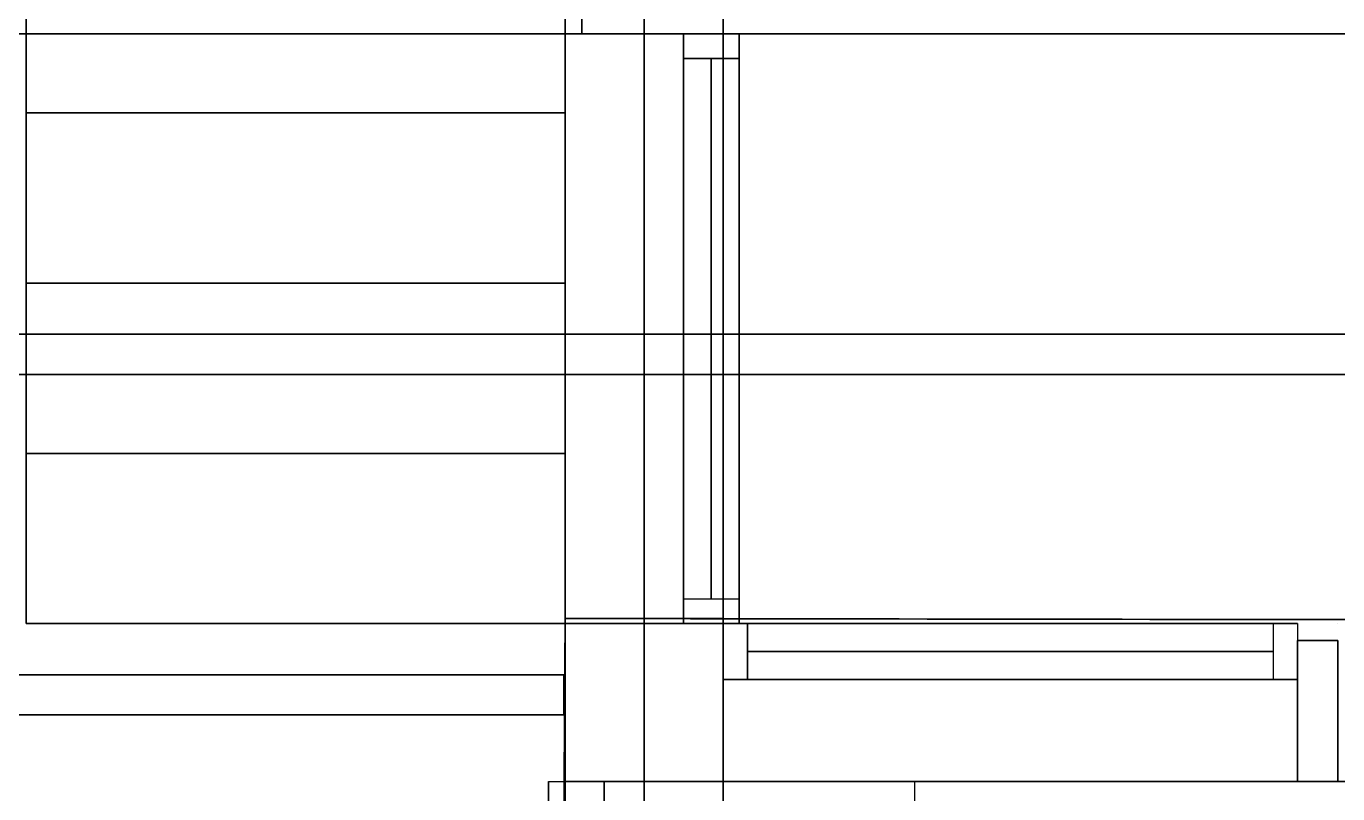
# Model space of a CAD drawing. Header units: millimetres. Extents: x 1429 to 3422, y 966 to 3043.
# Drawn here: x 2759.8 to 2971.5, y 2352.6 to 2476.6 of the extents above; entities that cross this region are included whole.
import ezdxf

# ---------------------------------------------------------------- set-up
doc = ezdxf.new("R2010")
doc.units = ezdxf.units.MM
doc.header["$MEASUREMENT"] = 0
for name, color, linetype in [('3D_BASE HORMIGON', 7, 'Continuous'), ('3D_CARPINTER_A', 7, 'Continuous'), ('3D_CUBIERTA', 7, 'Continuous'), ('3D_MURO', 1, 'Continuous'), ('3D_PILARES', 2, 'Continuous'), ('3D_PISO', 7, 'Continuous'), ('3D_PUERTAS', 33, 'Continuous'), ('3D_VIDRIO', 131, 'Continuous'), ('3D_VIGAS', 5, 'Continuous')]:
    doc.layers.add(name, color=color, linetype=linetype)

msp = doc.modelspace()

# ---------------------------------------------------------------- linework, layer by layer
at = {"layer": '3D_BASE HORMIGON'}
msp.add_line((2872.29, 2354.63, 270), (2872.29, 2354.63, 90), dxfattribs=at)
for points in [[(3422.29, 3042.63), (3422.29, 2354.63), (2872.29, 2354.63), (2872.29, 2601.13), (2846.79, 2601.13), (2846.79, 2602.63), (2534.29, 2602.63), (2534.29, 2822.63), (2734.29, 2822.63), (2734.29, 3042.63), (3422.29, 3042.63)], [(2872.29, 2602.63), (2872.29, 1914.63), (2322.29, 1914.63), (2322.29, 2161.13), (2296.79, 2161.13), (2296.79, 2162.63), (1984.29, 2162.63), (1984.29, 2382.63), (2184.29, 2382.63), (2184.29, 2602.63), (2872.29, 2602.63)], [(2872.29, 2602.63), (2872.29, 1914.63)], [(2872.29, 1914.63), (2872.29, 2602.63)], [(2872.29, 2602.63), (2872.29, 1914.63)], [(2872.29, 2354.63), (2872.29, 2601.13)], [(2872.29, 2601.13), (2872.29, 2354.63)], [(2872.29, 2354.63), (2872.29, 2601.13)], [(2846.79, 2577.13), (2846.79, 1914.63)], [(2872.29, 2577.13), (2872.29, 1914.63)], [(3422.29, 2354.63), (2872.29, 2354.63)], [(2872.29, 2354.63), (3422.29, 2354.63)], [(3422.29, 2354.63), (2872.29, 2354.63)]]:
    msp.add_lwpolyline(points, dxfattribs=at)
for points in [[(2846.79, 2577.13, 180), (2846.79, 2245.88, 180), (2846.79, 1914.63, 180)], [(2846.79, 1914.63, 210), (2846.79, 2245.88, 210), (2846.79, 2577.13, 210)], [(2859.54, 2577.13, 210), (2859.54, 2245.88, 210), (2859.54, 1914.63, 210)], [(2859.54, 1914.63, 180), (2859.54, 2245.88, 180), (2859.54, 2577.13, 180)], [(2872.29, 1914.63, 210), (2872.29, 2245.88, 210), (2872.29, 2577.13, 210)], [(2872.29, 2577.13, 180), (2872.29, 2245.88, 180), (2872.29, 1914.63, 180)]]:
    msp.add_open_spline(points, degree=2, dxfattribs=at)
at = {"layer": '3D_CARPINTER_A'}
msp.add_polyline3d([(1457.29, 1914.63, 432.63), (1457.29, 1722.63, 432.63), (1657.29, 1722.63, 465.35), (1657.29, 1716.63, 465.35), (1689.23, 1716.63, 470.58), (1689.79, 1500.13, 470.67), (2294.09, 1500.13, 569.56), (2296.79, 1940.96, 570), (2844.09, 1940.13, 659.69), (2846.79, 2380.96, 660), (3394.09, 2380.13, 749.62), (3394.15, 3014.73, 749.57), (2759.79, 3017.13, 645.76), (2759.79, 2794.63, 645.76), (2562.29, 2794.63, 613.45), (2562.29, 2577.13, 613.45), (2209.79, 2577.13, 555.76), (2209.79, 2356.13, 555.76), (2010.79, 2356.13, 523.2), (2010.79, 2136.13, 523.2), (1657.29, 2136.13, 465.35), (1657.29, 1914.63, 465.35), (1457.29, 1914.63, 432.63)], dxfattribs=at)
for points, degree in [([(2865.89, 2475.38, 618.13), (2865.89, 2440.88, 618.13), (2865.89, 2414.63, 618.13), (2865.89, 2380.13, 618.13)], 3), ([(2865.89, 2475.38, 540), (2865.89, 2475.38, 620), (2865.89, 2475.38, 538.13), (2865.89, 2475.38, 618.13)], 3), ([(2865.89, 2380.13, 540), (2865.89, 2414.63, 540), (2865.89, 2440.88, 540), (2865.89, 2475.38, 540)], 3), ([(2865.89, 2475.38, 618.13), (2868.89, 2475.38, 618.13), (2871.89, 2475.38, 618.13), (2874.89, 2475.38, 618.13)], 3), ([(2874.89, 2475.38, 540), (2871.89, 2475.38, 540), (2868.89, 2475.38, 540), (2865.89, 2475.38, 540)], 3), ([(2865.89, 2475.38, 540), (2865.89, 2440.88, 540), (2865.89, 2414.63, 540), (2865.89, 2380.13, 540)], 3), ([(2865.89, 2475.38, 300), (2865.89, 2475.38, 380), (2865.89, 2475.38, 460), (2865.89, 2475.38, 540)], 3), ([(2865.89, 2380.13, 300), (2865.89, 2414.63, 300), (2865.89, 2440.88, 300), (2865.89, 2475.38, 300)], 3), ([(2865.89, 2475.38, 540), (2868.89, 2475.38, 540), (2871.89, 2475.38, 540), (2874.89, 2475.38, 540)], 3), ([(2874.89, 2475.38, 300), (2871.89, 2475.38, 300), (2868.89, 2475.38, 300), (2865.89, 2475.38, 300)], 3), ([(2874.89, 2475.38, 618.13), (2874.89, 2440.88, 618.13), (2874.89, 2414.63, 618.13), (2874.89, 2380.13, 618.13)], 3), ([(2874.89, 2380.13, 540), (2874.89, 2414.63, 540), (2874.89, 2440.88, 540), (2874.89, 2475.38, 540)], 3), ([(2874.89, 2475.38, 540), (2874.89, 2475.38, 620), (2874.89, 2475.38, 538.13), (2874.89, 2475.38, 618.13)], 3), ([(2874.89, 2475.38, 540), (2874.89, 2440.88, 540), (2874.89, 2414.63, 540), (2874.89, 2380.13, 540)], 3), ([(2874.89, 2380.13, 300), (2874.89, 2414.63, 300), (2874.89, 2440.88, 300), (2874.89, 2475.38, 300)], 3), ([(2874.89, 2475.38, 300), (2874.89, 2475.38, 380), (2874.89, 2475.38, 460), (2874.89, 2475.38, 540)], 3), ([(2865.89, 2471.41, 614.26), (2865.89, 2440.14, 614.26), (2865.89, 2415.36, 614.26), (2865.89, 2384.09, 614.26)], 3), ([(2865.89, 2471.41, 543.87), (2865.89, 2471.41, 616.07), (2865.89, 2471.41, 542.05), (2865.89, 2471.41, 614.26)], 3), ([(2865.89, 2384.09, 543.87), (2865.89, 2415.36, 543.87), (2865.89, 2440.14, 543.87), (2865.89, 2471.41, 543.87)], 3), ([(2865.89, 2471.41, 614.26), (2868.89, 2471.41, 614.26), (2871.89, 2471.41, 614.26), (2874.89, 2471.41, 614.26)], 3), ([(2874.89, 2471.41, 543.87), (2871.89, 2471.41, 543.87), (2868.89, 2471.41, 543.87), (2865.89, 2471.41, 543.87)], 3), ([(2865.89, 2471.41, 536), (2865.89, 2440.14, 536), (2865.89, 2415.36, 536), (2865.89, 2384.09, 536)], 3), ([(2865.89, 2471.41, 304), (2865.89, 2471.41, 381.33), (2865.89, 2471.41, 458.67), (2865.89, 2471.41, 536)], 3), ([(2865.89, 2384.09, 304), (2865.89, 2415.36, 304), (2865.89, 2440.14, 304), (2865.89, 2471.41, 304)], 3), ([(2865.89, 2471.41, 536), (2868.89, 2471.41, 536), (2871.89, 2471.41, 536), (2874.89, 2471.41, 536)], 3), ([(2874.89, 2471.41, 304), (2871.89, 2471.41, 304), (2868.89, 2471.41, 304), (2865.89, 2471.41, 304)], 3), ([(2874.89, 2471.41, 614.26), (2874.89, 2471.41, 542.05), (2874.89, 2471.41, 616.07), (2874.89, 2471.41, 543.87)], 3), ([(2874.89, 2471.41, 543.87), (2874.89, 2440.14, 543.87), (2874.89, 2415.36, 543.87), (2874.89, 2384.09, 543.87)], 3), ([(2874.89, 2384.09, 614.26), (2874.89, 2415.36, 614.26), (2874.89, 2440.14, 614.26), (2874.89, 2471.41, 614.26)], 3), ([(2874.89, 2471.41, 536), (2874.89, 2471.41, 458.67), (2874.89, 2471.41, 381.33), (2874.89, 2471.41, 304)], 3), ([(2874.89, 2471.41, 304), (2874.89, 2440.14, 304), (2874.89, 2415.36, 304), (2874.89, 2384.09, 304)], 3), ([(2874.89, 2384.09, 536), (2874.89, 2415.36, 536), (2874.89, 2440.14, 536), (2874.89, 2471.41, 536)], 3), ([(2865.89, 2384.09, 614.26), (2865.89, 2384.09, 542.05), (2865.89, 2384.09, 616.07), (2865.89, 2384.09, 543.87)], 3), ([(2874.89, 2384.09, 543.87), (2871.89, 2384.09, 543.87), (2868.89, 2384.09, 543.87), (2865.89, 2384.09, 543.87)], 3), ([(2874.89, 2384.09, 614.26), (2871.89, 2384.09, 614.26), (2868.89, 2384.09, 614.26), (2865.89, 2384.09, 614.26)], 3), ([(2865.89, 2384.09, 536), (2865.89, 2384.09, 458.67), (2865.89, 2384.09, 381.33), (2865.89, 2384.09, 304)], 3), ([(2874.89, 2384.09, 304), (2871.89, 2384.09, 304), (2868.89, 2384.09, 304), (2865.89, 2384.09, 304)], 3), ([(2874.89, 2384.09, 536), (2871.89, 2384.09, 536), (2868.89, 2384.09, 536), (2865.89, 2384.09, 536)], 3), ([(2874.89, 2384.09, 543.87), (2874.89, 2384.09, 616.07), (2874.89, 2384.09, 542.05), (2874.89, 2384.09, 614.26)], 3), ([(2874.89, 2384.09, 304), (2874.89, 2384.09, 381.33), (2874.89, 2384.09, 458.67), (2874.89, 2384.09, 536)], 3), ([(2865.89, 2380.13, 618.13), (2865.89, 2380.13, 538.13), (2865.89, 2380.13, 620), (2865.89, 2380.13, 540)], 3), ([(2874.89, 2380.13, 618.13), (2871.89, 2380.13, 618.13), (2868.89, 2380.13, 618.13), (2865.89, 2380.13, 618.13)], 3), ([(2874.89, 2380.13, 540), (2871.89, 2380.13, 540), (2868.89, 2380.13, 540), (2865.89, 2380.13, 540)], 3), ([(2865.89, 2380.13, 540), (2865.89, 2380.13, 460), (2865.89, 2380.13, 380), (2865.89, 2380.13, 300)], 3), ([(2874.89, 2380.13, 540), (2871.89, 2380.13, 540), (2868.89, 2380.13, 540), (2865.89, 2380.13, 540)], 3), ([(2874.89, 2380.13, 300), (2871.89, 2380.13, 300), (2868.89, 2380.13, 300), (2865.89, 2380.13, 300)], 3), ([(2872.29, 2371.13, 540), (2872.29, 2374.13, 540), (2872.29, 2377.13, 540), (2872.29, 2380.13, 540)], 3), ([(2872.29, 2380.13, 540), (2880.91, 2380.13, 540), (2896.78, 2380.13, 540), (2918.66, 2380.13, 540), (2940.54, 2380.13, 540), (2956.41, 2380.13, 540), (2965.04, 2380.13, 540)], 3), ([(2965.04, 2380.13, 300), (2956.41, 2380.13, 300), (2940.54, 2380.13, 300), (2918.66, 2380.13, 300), (2896.78, 2380.13, 300), (2880.91, 2380.13, 300), (2872.29, 2380.13, 300)], 3), ([(2872.29, 2380.13, 300), (2872.29, 2377.13, 300), (2872.29, 2374.13, 300), (2872.29, 2371.13, 300)], 3), ([(2872.29, 2380.13, 300), (2872.29, 2380.13, 380), (2872.29, 2380.13, 460), (2872.29, 2380.13, 540)], 3), ([(2874.89, 2380.13, 618.13), (2874.89, 2380.13, 538.13), (2874.89, 2380.13, 620), (2874.89, 2380.13, 540)], 3), ([(2874.89, 2380.13, 540), (2874.89, 2380.13, 460), (2874.89, 2380.13, 380), (2874.89, 2380.13, 300)], 3), ([(2876.24, 2371.13, 536), (2876.24, 2374.13, 536), (2876.24, 2377.13, 536), (2876.24, 2380.13, 536)], 3), ([(2876.24, 2380.13, 536), (2876.24, 2380.13, 458.67), (2876.24, 2380.13, 381.33), (2876.24, 2380.13, 304)], 3), ([(2876.24, 2380.13, 304), (2876.24, 2377.13, 304), (2876.24, 2374.13, 304), (2876.24, 2371.13, 304)], 3), ([(2961.08, 2380.13, 304), (2961.08, 2377.13, 304), (2961.08, 2374.13, 304), (2961.08, 2371.13, 304)], 3), ([(2961.08, 2380.13, 304), (2961.08, 2380.13, 381.33), (2961.08, 2380.13, 458.67), (2961.08, 2380.13, 536)], 3), ([(2961.08, 2380.13, 536), (2961.08, 2377.13, 536), (2961.08, 2374.13, 536), (2961.08, 2371.13, 536)], 3), ([(2965.04, 2380.13, 540), (2965.04, 2377.13, 540), (2965.04, 2374.13, 540), (2965.04, 2371.13, 540)], 3), ([(2965.04, 2380.13, 540), (2965.04, 2380.13, 460), (2965.04, 2380.13, 380), (2965.04, 2380.13, 300)], 3), ([(2965.04, 2380.13, 300), (2965.04, 2377.13, 300), (2965.04, 2374.13, 300), (2965.04, 2371.13, 300)], 3), ([(2971.54, 2380.13, 300), (2971.54, 2380.13, 420), (2971.54, 2380.13, 540)], 2), ([(2872.29, 2371.13, 540), (2880.91, 2371.13, 540), (2896.78, 2371.13, 540), (2918.66, 2371.13, 540), (2940.54, 2371.13, 540), (2956.41, 2371.13, 540), (2965.04, 2371.13, 540)], 3), ([(2872.29, 2371.13, 300), (2872.29, 2371.13, 380), (2872.29, 2371.13, 460), (2872.29, 2371.13, 540)], 3), ([(2965.04, 2371.13, 300), (2956.41, 2371.13, 300), (2940.54, 2371.13, 300), (2918.66, 2371.13, 300), (2896.78, 2371.13, 300), (2880.91, 2371.13, 300), (2872.29, 2371.13, 300)], 3), ([(2876.24, 2371.13, 536), (2884, 2371.13, 536), (2898.47, 2371.13, 536), (2918.66, 2371.13, 536), (2938.85, 2371.13, 536), (2953.32, 2371.13, 536), (2961.08, 2371.13, 536)], 3), ([(2876.24, 2371.13, 304), (2876.24, 2371.13, 381.33), (2876.24, 2371.13, 458.67), (2876.24, 2371.13, 536)], 3), ([(2961.08, 2371.13, 304), (2953.32, 2371.13, 304), (2938.85, 2371.13, 304), (2918.66, 2371.13, 304), (2898.47, 2371.13, 304), (2884, 2371.13, 304), (2876.24, 2371.13, 304)], 3), ([(2961.08, 2371.13, 536), (2961.08, 2371.13, 458.67), (2961.08, 2371.13, 381.33), (2961.08, 2371.13, 304)], 3), ([(2965.04, 2371.13, 540), (2965.04, 2371.13, 460), (2965.04, 2371.13, 380), (2965.04, 2371.13, 300)], 3), ([(2971.54, 2371.13, 300), (2971.54, 2371.13, 420), (2971.54, 2371.13, 540)], 2), ([(3422.29, 2354.63, 220), (3055.62, 2061.29, 160), (2053.57, 1259.65, -3.97), (1686.9, 966.32, -63.97)], 3), ([(2844.09, 2261.88, 661.03), (2844.09, 2266.19, 661.03), (2844.09, 2274.51, 661.03), (2844.09, 2286.23, 661.03), (2844.09, 2297.38, 661.03), (2844.09, 2308.25, 661.03), (2844.09, 2319.12, 661.03), (2844.09, 2330.27, 661.03), (2844.09, 2341.99, 661.03), (2844.09, 2350.31, 661.03), (2844.09, 2354.63, 661.03)], 3), ([(2844.09, 2354.63, 661.03), (2847.09, 2354.63, 661.03), (2850.09, 2354.63, 661.03), (2853.09, 2354.63, 661.03)], 3), ([(2844.09, 2354.63, 661.03), (2844.09, 2354.63, 581.03), (2844.09, 2354.63, 620), (2844.09, 2354.63, 540)], 3), ([(2844.09, 2354.63, 540), (2847.09, 2354.63, 540), (2850.09, 2354.63, 540), (2853.09, 2354.63, 540)], 3), ([(2844.09, 2354.63, 540), (2844.09, 2350.31, 540), (2844.09, 2341.99, 540), (2844.09, 2330.27, 540), (2844.09, 2319.12, 540), (2844.09, 2308.25, 540), (2844.09, 2297.38, 540), (2844.09, 2286.23, 540), (2844.09, 2274.51, 540), (2844.09, 2266.19, 540), (2844.09, 2261.88, 540)], 3), ([(2853.09, 2261.88, 661.03), (2853.09, 2266.19, 661.03), (2853.09, 2274.51, 661.03), (2853.09, 2286.23, 661.03), (2853.09, 2297.38, 661.03), (2853.09, 2308.25, 661.03), (2853.09, 2319.12, 661.03), (2853.09, 2330.27, 661.03), (2853.09, 2341.99, 661.03), (2853.09, 2350.31, 661.03), (2853.09, 2354.63, 661.03)], 3), ([(2853.09, 2354.63, 540), (2853.09, 2350.31, 540), (2853.09, 2341.99, 540), (2853.09, 2330.27, 540), (2853.09, 2319.12, 540), (2853.09, 2308.25, 540), (2853.09, 2297.38, 540), (2853.09, 2286.23, 540), (2853.09, 2274.51, 540), (2853.09, 2266.19, 540), (2853.09, 2261.88, 540)], 3), ([(2853.09, 2354.63, 661.03), (2853.09, 2354.63, 581.03), (2853.09, 2354.63, 620), (2853.09, 2354.63, 540)], 3)]:
    msp.add_open_spline(points, degree=degree, dxfattribs=at)
for points, knots in [([(2876.24, 2380.13, 304), (2883.35, 2380.13, 304), (2897.91, 2380.13, 304), (2918.66, 2380.13, 304), (2939.42, 2380.13, 304), (2953.97, 2380.13, 304), (2961.08, 2380.13, 304)], [-423, -423, -423, -423, -401.125, -375.25, -349.375, -327.5, -327.5, -327.5, -327.5]), ([(2961.08, 2380.13, 536), (2953.97, 2380.13, 536), (2939.42, 2380.13, 536), (2918.66, 2380.13, 536), (2897.91, 2380.13, 536), (2883.35, 2380.13, 536), (2876.24, 2380.13, 536)], [-95.5, -95.5, -95.5, -95.5, -73.625, -47.75, -21.875, 0, 0, 0, 0])]:
    msp.add_open_spline(points, degree=3, knots=knots, dxfattribs=at)
at = {"layer": '3D_CUBIERTA'}
for p, q in [((2846.79, 2380.96, 660), (2846.79, 2380.96, 663)), ((2872.29, 2354.63, 667.17), (2872.29, 2354.63, 672.17))]:
    msp.add_line(p, q, dxfattribs=at)
at = {"layer": '3D_CUBIERTA', "extrusion": (-4.29966e-06, -0.000702019, 1)}
for points in [[(2844.09, 1940.59), (2846.79, 2381.43)], [(2846.79, 2381.43), (2844.09, 1940.59)]]:
    msp.add_lwpolyline(points, dxfattribs=at)
at = {"layer": '3D_CUBIERTA', "extrusion": (0.00149, 0.999999, 0.000243989)}
for points in [[(-2843.23, 659.42), (-3390.54, 749.04)], [(-3390.54, 752.04), (-2843.23, 662.42)]]:
    msp.add_lwpolyline(points, dxfattribs=at)
at = {"layer": '3D_CUBIERTA'}
for points in [[(2872.29, 2354.63, 667.17), (3147.29, 2354.63, 712.17), (3422.29, 2354.63, 757.17)], [(2872.29, 1914.63, 667.17), (2872.29, 2134.63, 667.17), (2872.29, 2354.63, 667.17)], [(2872.29, 2354.63, 672.17), (2872.29, 2134.63, 672.17), (2872.29, 1914.63, 672.17)], [(3422.29, 2354.63, 762.17), (3147.29, 2354.63, 717.17), (2872.29, 2354.63, 672.17)]]:
    msp.add_open_spline(points, degree=2, dxfattribs=at)
at = {"layer": '3D_MURO'}
for p, q in [((2846.79, 2380.96, 540), (2846.79, 2380.96, 660)), ((2872.29, 2380.96, 540), (2846.79, 2380.96, 540)), ((2872.29, 2380.13, 270), (2846.79, 2380.13, 270)), ((2846.79, 2354.63, 540), (2846.79, 2354.63, 660))]:
    msp.add_line(p, q, dxfattribs=at)
at = {"layer": '3D_MURO', "extrusion": (-0.161489, 0, 0.986875)}
msp.add_lwpolyline([(-1942.63, 1479.65), (-1694.63, 1479.65), (-1694.63, 1710.68), (-1474.63, 1710.68), (-1474.63, 2384.53), (-1914.63, 2384.53), (-1914.63, 2941.84), (-2354.63, 2941.84), (-2354.63, 3499.16), (-3042.63, 3499.16), (-3042.63, 2802.01), (-2822.63, 2802.01), (-2822.63, 2599.35), (-2602.63, 2599.35), (-2602.63, 2244.69), (-2382.63, 2244.69), (-2382.63, 2042.03), (-2162.63, 2042.03), (-2162.63, 1682.31), (-1942.63, 1682.31), (-1942.63, 1479.65)], dxfattribs=at)
at = {"layer": '3D_MURO'}
for points, degree in [([(2846.79, 2601.13, 270), (2846.79, 2490.63, 270), (2846.79, 2380.13, 270)], 2), ([(2872.29, 2380.13, 270), (2872.29, 2490.63, 270), (2872.29, 2601.13, 270)], 2), ([(2846.79, 1914.63, 210), (2846.79, 2135.13, 210), (2846.79, 2355.63, 210), (2846.79, 2576.13, 210)], 3), ([(2872.29, 1914.63, 210), (2872.29, 2135.13, 210), (2872.29, 2355.63, 210), (2872.29, 2576.13, 210)], 3), ([(3422.29, 2380.13, 754.17), (3230.45, 2380.4, 722.78), (3038.62, 2380.68, 691.39), (2846.79, 2380.96, 660)], 3), ([(2846.79, 2380.96, 660), (2846.79, 2372.18, 660), (2846.79, 2363.4, 660), (2846.79, 2354.63, 660)], 3), ([(2846.79, 2380.96, 540), (3134.54, 2380.54, 540), (3422.29, 2380.13, 540)], 2), ([(2846.79, 2354.63, 540), (2846.79, 2367.79, 540), (2846.79, 2380.96, 540)], 2), ([(2846.79, 2380.96, 540), (2846.79, 2160.54, 540), (2846.79, 1940.13, 540)], 2), ([(2846.79, 2380.13, 270), (2846.79, 2380.54, 405), (2846.79, 2380.96, 540)], 2), ([(2872.29, 2380.96, 540), (2872.29, 2380.54, 405), (2872.29, 2380.13, 270)], 2), ([(2872.29, 1940.13, 540), (2872.29, 2160.54, 540), (2872.29, 2380.96, 540)], 2), ([(2846.79, 2354.63, 660), (3038.62, 2354.63, 691.39), (3230.45, 2354.63, 722.78), (3422.29, 2354.63, 754.17)], 3), ([(3422.29, 2354.63, 540), (3134.54, 2354.63, 540), (2846.79, 2354.63, 540)], 2)]:
    msp.add_open_spline(points, degree=degree, dxfattribs=at)
at = {"layer": '3D_PILARES'}
for p, q in [((2849.49, 2475.38, 300), (2849.49, 2475.38, 615.44)), ((2872.29, 2475.38, 300), (2872.29, 2475.38, 619.17)), ((2965.04, 2377.43, 300), (2965.04, 2377.43, 540)), ((2971.54, 2377.43, 300), (2971.54, 2377.43, 540)), ((2965.04, 2354.63, 300), (2965.04, 2354.63, 540)), ((2971.54, 2354.63, 300), (2971.54, 2354.63, 540))]:
    msp.add_line(p, q, dxfattribs=at)
for points in [[(2849.49, 2475.38), (2849.49, 2481.88)], [(2872.29, 2481.88), (2872.29, 2475.38)], [(2872.29, 2475.38), (2849.49, 2475.38)], [(2965.04, 2354.63), (2965.04, 2377.43)], [(2965.04, 2377.43), (2971.54, 2377.43)], [(2965.04, 2377.43), (2965.04, 2354.63)], [(2971.54, 2377.43), (2965.04, 2377.43)], [(2971.54, 2377.43), (2971.54, 2354.63)], [(2971.54, 2354.63), (2971.54, 2377.43)], [(2965.04, 2354.63), (2971.54, 2354.63)], [(2971.54, 2354.63), (2965.04, 2354.63)]]:
    msp.add_lwpolyline(points, dxfattribs=at)
for points in [[(2849.49, 2481.88, 615.44), (2849.49, 2479.71, 615.44), (2849.49, 2477.54, 615.44), (2849.49, 2475.38, 615.44)], [(2872.29, 2475.38, 619.17), (2872.29, 2477.54, 619.17), (2872.29, 2479.71, 619.17), (2872.29, 2481.88, 619.17)]]:
    msp.add_open_spline(points, degree=3, dxfattribs=at)
at = {"layer": '3D_PILARES', "extrusion": (-0.161489, 4.56422e-05, 0.986875)}
msp.add_open_spline([(2872.29, 2475.38, 619.17), (2864.7, 2475.38, 617.93), (2857.09, 2475.38, 616.69), (2849.49, 2475.38, 615.44)], degree=3, dxfattribs=at)
at = {"layer": '3D_PISO'}
for p, q in [((2759.79, 2407.63, 210), (2759.79, 2407.63, 232.5)), ((2846.79, 2407.63, 210), (2846.79, 2407.63, 232.5)), ((2759.79, 2380.13, 210), (2759.79, 2380.13, 232.5)), ((2846.79, 2380.13, 270), (2846.79, 2380.13, 300)), ((2846.79, 2380.13, 210), (2846.79, 2380.13, 232.5)), ((2872.29, 2380.13, 270), (2872.29, 2380.13, 300)), ((2872.29, 2354.63, 270), (2872.29, 2354.63, 300))]:
    msp.add_line(p, q, dxfattribs=at)
msp.add_lwpolyline([(2209.79, 2577.13), (2846.79, 2577.13), (2846.79, 1914.63), (2322.29, 1914.63), (2322.29, 1940.13), (2296.79, 1940.13), (2296.79, 2136.13), (2209.79, 2136.13), (2209.79, 2161.13), (2010.79, 2161.13), (2010.79, 2356.13), (2209.79, 2356.13), (2209.79, 2577.13)], dxfattribs=at)
for points, degree in [([(2846.79, 2577.13, 180), (2846.79, 2245.88, 180), (2846.79, 1914.63, 180)], 2), ([(2846.79, 1914.63, 210), (2846.79, 2245.88, 210), (2846.79, 2577.13, 210)], 2), ([(2759.79, 2490.13, 210), (2759.79, 2480.96, 210), (2759.79, 2471.79, 210), (2759.79, 2462.63, 210)], 3), ([(2759.79, 2462.63, 300), (2759.79, 2471.79, 300), (2759.79, 2480.96, 300), (2759.79, 2490.13, 300)], 3), ([(2846.79, 2380.13, 270), (2846.79, 2435.13, 270), (2846.79, 2490.13, 270)], 2), ([(2846.79, 2490.13, 300), (2846.79, 2435.13, 300), (2846.79, 2380.13, 300)], 2), ([(2846.79, 2462.63, 210), (2846.79, 2471.79, 210), (2846.79, 2480.96, 210), (2846.79, 2490.13, 210)], 3), ([(2846.79, 2490.13, 300), (2846.79, 2480.96, 300), (2846.79, 2471.79, 300), (2846.79, 2462.63, 300)], 3), ([(2759.79, 2462.63, 210), (2788.79, 2462.63, 210), (2817.79, 2462.63, 210), (2846.79, 2462.63, 210)], 3), ([(2846.79, 2462.63, 300), (2817.79, 2462.63, 300), (2788.79, 2462.63, 300), (2759.79, 2462.63, 300)], 3), ([(2759.79, 2462.63, 210), (2759.79, 2453.46, 210), (2759.79, 2444.29, 210), (2759.79, 2435.13, 210)], 3), ([(2846.79, 2462.63, 210), (2817.79, 2462.63, 210), (2788.79, 2462.63, 210), (2759.79, 2462.63, 210)], 3), ([(2759.79, 2462.63, 277.5), (2788.79, 2462.63, 277.5), (2817.79, 2462.63, 277.5), (2846.79, 2462.63, 277.5)], 3), ([(2759.79, 2435.13, 277.5), (2759.79, 2444.29, 277.5), (2759.79, 2453.46, 277.5), (2759.79, 2462.63, 277.5)], 3), ([(2846.79, 2435.13, 210), (2846.79, 2444.29, 210), (2846.79, 2453.46, 210), (2846.79, 2462.63, 210)], 3), ([(2846.79, 2462.63, 277.5), (2846.79, 2453.46, 277.5), (2846.79, 2444.29, 277.5), (2846.79, 2435.13, 277.5)], 3), ([(2759.79, 2435.13, 210), (2788.79, 2435.13, 210), (2817.79, 2435.13, 210), (2846.79, 2435.13, 210)], 3), ([(2846.79, 2435.13, 277.5), (2817.79, 2435.13, 277.5), (2788.79, 2435.13, 277.5), (2759.79, 2435.13, 277.5)], 3), ([(2759.79, 2435.13, 210), (2759.79, 2425.96, 210), (2759.79, 2416.79, 210), (2759.79, 2407.63, 210)], 3), ([(2846.79, 2435.13, 210), (2817.79, 2435.13, 210), (2788.79, 2435.13, 210), (2759.79, 2435.13, 210)], 3), ([(2759.79, 2435.13, 255), (2788.79, 2435.13, 255), (2817.79, 2435.13, 255), (2846.79, 2435.13, 255)], 3), ([(2759.79, 2407.63, 255), (2759.79, 2416.79, 255), (2759.79, 2425.96, 255), (2759.79, 2435.13, 255)], 3), ([(2759.79, 2435.13, 210), (2759.79, 2435.13, 217.5), (2759.79, 2435.13, 247.5), (2759.79, 2435.13, 255)], 3), ([(2846.79, 2407.63, 210), (2846.79, 2416.79, 210), (2846.79, 2425.96, 210), (2846.79, 2435.13, 210)], 3), ([(2846.79, 2435.13, 255), (2846.79, 2425.96, 255), (2846.79, 2416.79, 255), (2846.79, 2407.63, 255)], 3), ([(2846.79, 2435.13, 210), (2846.79, 2435.13, 217.5), (2846.79, 2435.13, 247.5), (2846.79, 2435.13, 255)], 3), ([(2759.79, 2407.63, 210), (2788.79, 2407.63, 210), (2817.79, 2407.63, 210), (2846.79, 2407.63, 210)], 3), ([(2846.79, 2407.63, 255), (2817.79, 2407.63, 255), (2788.79, 2407.63, 255), (2759.79, 2407.63, 255)], 3), ([(2759.79, 2407.63, 210), (2759.79, 2407.63, 217.5), (2759.79, 2407.63, 247.5), (2759.79, 2407.63, 255)], 3), ([(2759.79, 2407.63, 210), (2759.79, 2393.88, 210), (2759.79, 2380.13, 210)], 2), ([(2846.79, 2407.63, 210), (2803.29, 2407.63, 210), (2759.79, 2407.63, 210)], 2), ([(2759.79, 2407.63, 232.5), (2803.29, 2407.63, 232.5), (2846.79, 2407.63, 232.5)], 2), ([(2759.79, 2380.13, 232.5), (2759.79, 2393.88, 232.5), (2759.79, 2407.63, 232.5)], 2), ([(2846.79, 2407.63, 210), (2846.79, 2407.63, 217.5), (2846.79, 2407.63, 247.5), (2846.79, 2407.63, 255)], 3), ([(2846.79, 2380.13, 210), (2846.79, 2393.88, 210), (2846.79, 2407.63, 210)], 2), ([(2846.79, 2407.63, 232.5), (2846.79, 2393.88, 232.5), (2846.79, 2380.13, 232.5)], 2), ([(2759.79, 2380.13, 210), (2803.29, 2380.13, 210), (2846.79, 2380.13, 210)], 2), ([(2846.79, 2380.13, 232.5), (2803.29, 2380.13, 232.5), (2759.79, 2380.13, 232.5)], 2), ([(2872.29, 2380.13, 270), (2859.54, 2380.13, 270), (2846.79, 2380.13, 270)], 2), ([(2846.79, 2380.13, 300), (2859.54, 2380.13, 300), (2872.29, 2380.13, 300)], 2), ([(2872.29, 2354.63, 270), (2872.29, 2367.38, 270), (2872.29, 2380.13, 270)], 2), ([(2872.29, 2380.13, 300), (2872.29, 2367.38, 300), (2872.29, 2354.63, 300)], 2), ([(3396.79, 2354.63, 270), (3134.54, 2354.63, 270), (2872.29, 2354.63, 270)], 2), ([(2872.29, 2354.63, 300), (3134.54, 2354.63, 300), (3396.79, 2354.63, 300)], 2)]:
    msp.add_open_spline(points, degree=degree, dxfattribs=at)
at = {"layer": '3D_PISO', "extrusion": (-0.77752, 0.628858, -3.03255e-14)}
msp.add_open_spline([(2759.79, 2462.63, 210), (2759.79, 2462.63, 210.94), (2759.79, 2462.63, 214.28), (2759.79, 2462.63, 224), (2759.79, 2462.63, 238.13), (2759.79, 2462.63, 255), (2759.79, 2462.63, 271.87), (2759.79, 2462.63, 286), (2759.79, 2462.63, 295.72), (2759.79, 2462.63, 299.06), (2759.79, 2462.63, 300)], degree=3, dxfattribs=at)
at = {"layer": '3D_PISO'}
for points in [[(2759.79, 2462.63, 210), (2759.79, 2462.63, 210.92), (2759.79, 2462.63, 213.46), (2759.79, 2462.63, 220.33), (2759.79, 2462.63, 227.08), (2759.79, 2462.63, 233.64), (2759.79, 2462.63, 239.02), (2759.79, 2462.63, 242.99), (2759.79, 2462.63, 246.74), (2759.79, 2462.63, 249.55), (2759.79, 2462.63, 251.54), (2759.79, 2462.63, 252.88), (2759.79, 2462.63, 253.86), (2759.79, 2462.63, 254.54), (2759.79, 2462.63, 255), (2759.79, 2462.63, 255.44), (2759.79, 2462.63, 256.03), (2759.79, 2462.63, 256.76), (2759.79, 2462.63, 257.63), (2759.79, 2462.63, 258.8), (2759.79, 2462.63, 260.24), (2759.79, 2462.63, 261.95), (2759.79, 2462.63, 263.62), (2759.79, 2462.63, 265.8), (2759.79, 2462.63, 268.4), (2759.79, 2462.63, 271.26), (2759.79, 2462.63, 274.63), (2759.79, 2462.63, 276.56), (2759.79, 2462.63, 277.5)], [(2846.79, 2462.63, 210), (2846.79, 2462.63, 210.92), (2846.79, 2462.63, 213.46), (2846.79, 2462.63, 220.33), (2846.79, 2462.63, 227.08), (2846.79, 2462.63, 233.64), (2846.79, 2462.63, 239.02), (2846.79, 2462.63, 242.99), (2846.79, 2462.63, 246.74), (2846.79, 2462.63, 249.55), (2846.79, 2462.63, 251.54), (2846.79, 2462.63, 252.88), (2846.79, 2462.63, 253.86), (2846.79, 2462.63, 254.54), (2846.79, 2462.63, 255), (2846.79, 2462.63, 255.44), (2846.79, 2462.63, 256.03), (2846.79, 2462.63, 256.76), (2846.79, 2462.63, 257.63), (2846.79, 2462.63, 258.8), (2846.79, 2462.63, 260.24), (2846.79, 2462.63, 261.95), (2846.79, 2462.63, 263.62), (2846.79, 2462.63, 265.8), (2846.79, 2462.63, 268.4), (2846.79, 2462.63, 271.26), (2846.79, 2462.63, 274.63), (2846.79, 2462.63, 276.56), (2846.79, 2462.63, 277.5)], [(2759.79, 2435.13, 210), (2759.79, 2435.13, 210.92), (2759.79, 2435.13, 213.46), (2759.79, 2435.13, 220.33), (2759.79, 2435.13, 227.08), (2759.79, 2435.13, 233.64), (2759.79, 2435.13, 239.02), (2759.79, 2435.13, 242.99), (2759.79, 2435.13, 246.74), (2759.79, 2435.13, 249.55), (2759.79, 2435.13, 251.54), (2759.79, 2435.13, 252.88), (2759.79, 2435.13, 253.86), (2759.79, 2435.13, 254.54), (2759.79, 2435.13, 255), (2759.79, 2435.13, 255.44), (2759.79, 2435.13, 256.03), (2759.79, 2435.13, 256.76), (2759.79, 2435.13, 257.63), (2759.79, 2435.13, 258.8), (2759.79, 2435.13, 260.24), (2759.79, 2435.13, 261.95), (2759.79, 2435.13, 263.62), (2759.79, 2435.13, 265.8), (2759.79, 2435.13, 268.4), (2759.79, 2435.13, 271.26), (2759.79, 2435.13, 274.63), (2759.79, 2435.13, 276.56), (2759.79, 2435.13, 277.5)], [(2846.79, 2435.13, 210), (2846.79, 2435.13, 210.92), (2846.79, 2435.13, 213.46), (2846.79, 2435.13, 220.33), (2846.79, 2435.13, 227.08), (2846.79, 2435.13, 233.64), (2846.79, 2435.13, 239.02), (2846.79, 2435.13, 242.99), (2846.79, 2435.13, 246.74), (2846.79, 2435.13, 249.55), (2846.79, 2435.13, 251.54), (2846.79, 2435.13, 252.88), (2846.79, 2435.13, 253.86), (2846.79, 2435.13, 254.54), (2846.79, 2435.13, 255), (2846.79, 2435.13, 255.44), (2846.79, 2435.13, 256.03), (2846.79, 2435.13, 256.76), (2846.79, 2435.13, 257.63), (2846.79, 2435.13, 258.8), (2846.79, 2435.13, 260.24), (2846.79, 2435.13, 261.95), (2846.79, 2435.13, 263.62), (2846.79, 2435.13, 265.8), (2846.79, 2435.13, 268.4), (2846.79, 2435.13, 271.26), (2846.79, 2435.13, 274.63), (2846.79, 2435.13, 276.56), (2846.79, 2435.13, 277.5)]]:
    msp.add_open_spline(points, degree=3, knots=[0, 0, 0, 0, 2.8125, 4.21875, 5.625, 7.03125, 7.734375, 8.4375, 9.140625, 9.84375, 10.195312, 10.546875, 10.898438, 11.074219, 11.25, 11.425781, 11.601562, 11.953125, 12.304688, 12.65625, 13.359375, 14.0625, 14.765625, 15.46875, 16.875, 18.28125, 19.6875, 22.5, 22.5, 22.5, 22.5], dxfattribs=at)
at = {"layer": '3D_PISO', "extrusion": (-0.777622, 0.628733, -7.92182e-14)}
msp.add_open_spline([(2846.79, 2462.63, 210), (2846.79, 2462.63, 210.94), (2846.79, 2462.63, 214.28), (2846.79, 2462.63, 224), (2846.79, 2462.63, 238.13), (2846.79, 2462.63, 255), (2846.79, 2462.63, 271.87), (2846.79, 2462.63, 286), (2846.79, 2462.63, 295.72), (2846.79, 2462.63, 299.06), (2846.79, 2462.63, 300)], degree=3, dxfattribs=at)
at = {"layer": '3D_PUERTAS'}
msp.add_lwpolyline([(2849.49, 2481.88), (2872.29, 2481.88), (2872.29, 2475.38), (2849.49, 2475.38), (2849.49, 2481.88)], dxfattribs=at)
at = {"layer": '3D_VIDRIO'}
for points in [[(2870.39, 2384.09, 543.87), (2870.39, 2415.36, 543.87), (2870.39, 2440.14, 543.87), (2870.39, 2471.41, 543.87)], [(2870.39, 2471.41, 543.87), (2870.39, 2471.41, 616.07), (2870.39, 2471.41, 542.05), (2870.39, 2471.41, 614.26)], [(2870.39, 2471.41, 614.26), (2870.39, 2440.14, 614.26), (2870.39, 2415.36, 614.26), (2870.39, 2384.09, 614.26)], [(2870.39, 2384.09, 304), (2870.39, 2415.36, 304), (2870.39, 2440.14, 304), (2870.39, 2471.41, 304)], [(2870.39, 2471.41, 304), (2870.39, 2471.41, 381.33), (2870.39, 2471.41, 458.67), (2870.39, 2471.41, 536)], [(2870.39, 2471.41, 536), (2870.39, 2440.14, 536), (2870.39, 2415.36, 536), (2870.39, 2384.09, 536)], [(2870.39, 2384.09, 614.26), (2870.39, 2384.09, 542.05), (2870.39, 2384.09, 616.07), (2870.39, 2384.09, 543.87)], [(2870.39, 2384.09, 536), (2870.39, 2384.09, 458.67), (2870.39, 2384.09, 381.33), (2870.39, 2384.09, 304)], [(2876.24, 2375.63, 536), (2876.24, 2375.63, 458.67), (2876.24, 2375.63, 381.33), (2876.24, 2375.63, 304)], [(2876.24, 2375.63, 304), (2905.16, 2375.63, 304), (2932.16, 2375.63, 304), (2961.08, 2375.63, 304)], [(2961.08, 2375.63, 536), (2932.16, 2375.63, 536), (2905.16, 2375.63, 536), (2876.24, 2375.63, 536)]]:
    msp.add_open_spline(points, degree=3, dxfattribs=at)
at = {"layer": '3D_VIDRIO', "extrusion": (-0.001541, -0.999999, 7.12853e-09)}
msp.add_open_spline([(2961.08, 2375.63, 304), (2961.08, 2375.63, 381.33), (2961.08, 2375.63, 458.67), (2961.08, 2375.63, 536)], degree=3, dxfattribs=at)
at = {"layer": '3D_VIGAS'}
for points, knots in [([(2207.29, 2475.38, 555.35), (2208.87, 2475.38, 555.61), (2212.1, 2475.38, 556.14), (2218.84, 2475.38, 557.25), (2227.79, 2475.38, 558.71), (2239.33, 2475.38, 560.6), (2251.64, 2475.38, 562.61), (2264.7, 2475.38, 564.75), (2283.07, 2475.38, 567.76), (2307.76, 2475.38, 571.8), (2339.96, 2475.38, 577.06), (2386.01, 2475.38, 584.6), (2448.91, 2475.38, 594.89), (2531.22, 2475.38, 608.36), (2647.79, 2475.38, 627.44), (2802.04, 2475.38, 652.68), (2987.13, 2475.38, 682.97), (3215.72, 2475.38, 720.37), (3346.2, 2475.38, 741.72), (3396.79, 2475.38, 750)], [1871.219267, 1871.219267, 1871.219267, 1871.219267, 1876.024526, 1880.829784, 1890.440301, 1900.050818, 1909.661335, 1919.271852, 1928.882369, 1948.103403, 1967.324437, 1986.545471, 2024.987539, 2063.429608, 2101.871676, 2178.755812, 2255.639948, 2332.524084, 2486.292356, 2486.292356, 2486.292356, 2486.292356]), ([(3396.54, 2475.38, 704.96), (3342.56, 2475.38, 696.13), (3208.27, 2475.38, 674.15), (2977.18, 2475.38, 636.34), (2791.5, 2475.38, 605.95), (2637.84, 2475.38, 580.81), (2522.39, 2475.38, 561.92), (2441.24, 2475.38, 548.64), (2379.57, 2475.38, 538.55), (2334.67, 2475.38, 531.2), (2303.42, 2475.38, 526.09), (2279.58, 2475.38, 522.18), (2261.93, 2475.38, 519.3), (2249.43, 2475.38, 517.25), (2237.7, 2475.38, 515.33), (2226.77, 2475.38, 513.54), (2218.34, 2475.38, 512.16), (2212.03, 2475.38, 511.13), (2208.87, 2475.38, 510.61), (2207.29, 2475.38, 510.35)], [0, 0, 0, 0, 153.768272, 230.652408, 307.536545, 384.420681, 422.862749, 461.304817, 499.746885, 518.967919, 538.188953, 557.409987, 567.020504, 576.631021, 586.241538, 595.852055, 605.462572, 610.267831, 615.073089, 615.073089, 615.073089, 615.073089]), ([(3396.79, 2426.88, 750), (3346.2, 2426.88, 741.72), (3215.72, 2426.88, 720.37), (2987.13, 2426.88, 682.97), (2802.04, 2426.88, 652.68), (2647.79, 2426.88, 627.44), (2531.22, 2426.88, 608.36), (2448.91, 2426.88, 594.89), (2386.01, 2426.88, 584.6), (2339.96, 2426.88, 577.06), (2307.76, 2426.88, 571.8), (2283.07, 2426.88, 567.76), (2264.7, 2426.88, 564.75), (2251.64, 2426.88, 562.61), (2239.33, 2426.88, 560.6), (2227.79, 2426.88, 558.71), (2218.84, 2426.88, 557.25), (2212.1, 2426.88, 556.14), (2208.87, 2426.88, 555.61), (2207.29, 2426.88, 555.35)], [1249.646178, 1249.646178, 1249.646178, 1249.646178, 1403.41445, 1480.298587, 1557.182723, 1634.066859, 1672.508927, 1710.950995, 1749.393063, 1768.614097, 1787.835131, 1807.056165, 1816.666682, 1826.277199, 1835.887716, 1845.498233, 1855.10875, 1859.914009, 1864.719267, 1864.719267, 1864.719267, 1864.719267]), ([(2207.29, 2426.88, 510.35), (2208.87, 2426.88, 510.61), (2212.03, 2426.88, 511.13), (2218.34, 2426.88, 512.16), (2226.77, 2426.88, 513.54), (2237.7, 2426.88, 515.33), (2249.43, 2426.88, 517.25), (2261.93, 2426.88, 519.3), (2279.58, 2426.88, 522.18), (2303.42, 2426.88, 526.09), (2334.67, 2426.88, 531.2), (2379.57, 2426.88, 538.55), (2441.24, 2426.88, 548.64), (2522.39, 2426.88, 561.92), (2637.84, 2426.88, 580.81), (2791.5, 2426.88, 605.95), (2977.18, 2426.88, 636.34), (3208.27, 2426.88, 674.15), (3342.56, 2426.88, 696.13), (3396.54, 2426.88, 704.96)], [621.573089, 621.573089, 621.573089, 621.573089, 626.378348, 631.183606, 640.794123, 650.40464, 660.015157, 669.625674, 679.236191, 698.457225, 717.678259, 736.899293, 775.341361, 813.783429, 852.225497, 929.109634, 1005.99377, 1082.877906, 1236.646178, 1236.646178, 1236.646178, 1236.646178]), ([(2207.29, 2420.38, 555.35), (2208.87, 2420.38, 555.61), (2212.1, 2420.38, 556.14), (2218.84, 2420.38, 557.25), (2227.79, 2420.38, 558.71), (2239.33, 2420.38, 560.6), (2251.64, 2420.38, 562.61), (2264.7, 2420.38, 564.75), (2283.07, 2420.38, 567.76), (2307.76, 2420.38, 571.8), (2339.96, 2420.38, 577.06), (2386.01, 2420.38, 584.6), (2448.91, 2420.38, 594.89), (2531.22, 2420.38, 608.36), (2647.79, 2420.38, 627.44), (2802.04, 2420.38, 652.68), (2987.13, 2420.38, 682.97), (3215.72, 2420.38, 720.37), (3346.2, 2420.38, 741.72), (3396.79, 2420.38, 750)], [1871.219267, 1871.219267, 1871.219267, 1871.219267, 1876.024526, 1880.829784, 1890.440301, 1900.050818, 1909.661335, 1919.271852, 1928.882369, 1948.103403, 1967.324437, 1986.545471, 2024.987539, 2063.429608, 2101.871676, 2178.755812, 2255.639948, 2332.524084, 2486.292356, 2486.292356, 2486.292356, 2486.292356]), ([(3396.54, 2420.38, 704.96), (3342.56, 2420.38, 696.13), (3208.27, 2420.38, 674.15), (2977.18, 2420.38, 636.34), (2791.5, 2420.38, 605.95), (2637.84, 2420.38, 580.81), (2522.39, 2420.38, 561.92), (2441.24, 2420.38, 548.64), (2379.57, 2420.38, 538.55), (2334.67, 2420.38, 531.2), (2303.42, 2420.38, 526.09), (2279.58, 2420.38, 522.18), (2261.93, 2420.38, 519.3), (2249.43, 2420.38, 517.25), (2237.7, 2420.38, 515.33), (2226.77, 2420.38, 513.54), (2218.34, 2420.38, 512.16), (2212.03, 2420.38, 511.13), (2208.87, 2420.38, 510.61), (2207.29, 2420.38, 510.35)], [0, 0, 0, 0, 153.768272, 230.652408, 307.536545, 384.420681, 422.862749, 461.304817, 499.746885, 518.967919, 538.188953, 557.409987, 567.020504, 576.631021, 586.241538, 595.852055, 605.462572, 610.267831, 615.073089, 615.073089, 615.073089, 615.073089]), ([(2209.79, 2371.88, 510.76), (2220.41, 2371.88, 512.5), (2292.7, 2371.88, 524.33), (2427.18, 2371.88, 546.34), (2658.27, 2371.88, 584.15), (2792.56, 2371.88, 606.13), (2846.54, 2371.88, 614.96)], [915.829862, 915.829862, 915.829862, 915.829862, 929.109634, 1005.99377, 1082.877906, 1236.646178, 1236.646178, 1236.646178, 1236.646178]), ([(2846.54, 2365.38, 614.96), (2792.56, 2365.38, 606.13), (2658.27, 2365.38, 584.15), (2427.18, 2365.38, 546.34), (2292.7, 2365.38, 524.33), (2220.41, 2365.38, 512.5), (2209.79, 2365.38, 510.76)], [0, 0, 0, 0, 153.768272, 230.652408, 307.536545, 320.816316, 320.816316, 320.816316, 320.816316]), ([(2209.79, 2365.38, 555.76), (2223.85, 2365.38, 558.07), (2299.64, 2365.38, 570.47), (2437.13, 2365.38, 592.97), (2665.72, 2365.38, 630.37), (2796.2, 2365.38, 651.72), (2846.79, 2365.38, 660)], [2161.194768, 2161.194768, 2161.194768, 2161.194768, 2178.755812, 2255.639948, 2332.524084, 2486.292356, 2486.292356, 2486.292356, 2486.292356])]:
    msp.add_open_spline(points, degree=3, knots=knots, dxfattribs=at)
at = {"layer": '3D_VIGAS', "extrusion": (-0.161489, -0.000413644, 0.986874)}
msp.add_open_spline([(2846.79, 2371.88, 660), (2796.2, 2371.88, 651.72), (2665.72, 2371.88, 630.37), (2437.13, 2371.88, 592.97), (2299.64, 2371.88, 570.47), (2223.85, 2371.88, 558.07), (2209.79, 2371.88, 555.76)], degree=3, knots=[1249.646178, 1249.646178, 1249.646178, 1249.646178, 1403.41445, 1480.298587, 1557.182723, 1574.743766, 1574.743766, 1574.743766, 1574.743766], dxfattribs=at)
at = {"layer": '3D_VIGAS'}
for points in [[(2846.54, 2371.88, 614.96), (2846.54, 2369.71, 614.96), (2846.54, 2367.54, 614.96), (2846.54, 2365.38, 614.96)], [(2846.79, 2365.38, 660), (2846.79, 2367.54, 660), (2846.79, 2369.71, 660), (2846.79, 2371.88, 660)]]:
    msp.add_open_spline(points, degree=3, dxfattribs=at)
at = {"layer": '3D_VIGAS', "extrusion": (1.1329e-11, 1, -6.08746e-14)}
msp.add_open_spline([(2846.79, 2371.88, 660), (2846.79, 2371.88, 652.5), (2846.74, 2371.88, 637.49), (2846.62, 2371.88, 622.47), (2846.54, 2371.88, 614.96)], degree=3, dxfattribs=at)
at = {"layer": '3D_VIGAS', "extrusion": (0, 1, 0)}
msp.add_open_spline([(2846.79, 2365.38, 660), (2846.79, 2365.38, 652.5), (2846.74, 2365.38, 637.49), (2846.62, 2365.38, 622.47), (2846.54, 2365.38, 614.96)], degree=3, dxfattribs=at)

doc.saveas('drawing.dxf')
